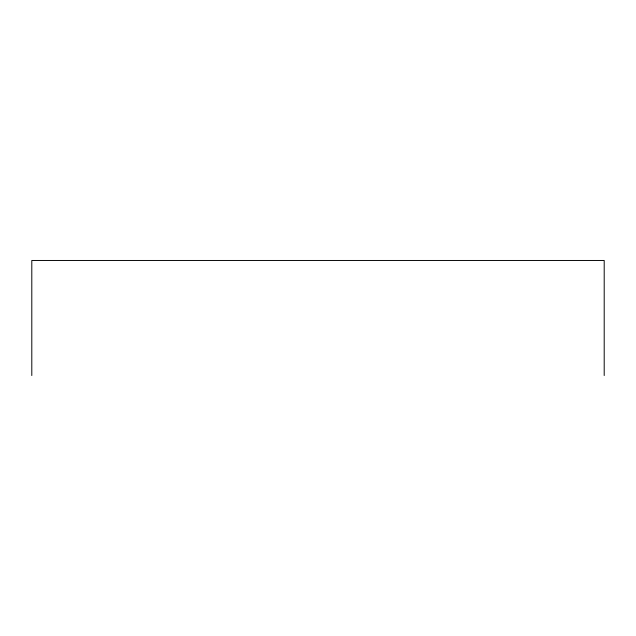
<?xml version="1.0" encoding="UTF-8"?>
<svg xmlns="http://www.w3.org/2000/svg" width="636" height="636" viewBox="0 0 636 636"><rect width="100%" height="100%" fill="white"/><g stroke="black" fill="none" stroke-linecap="round" stroke-linejoin="round"><path stroke-width="0.95" d="M604.2 375.534L604.2 260.466L31.8 260.466L31.8 375.534"/></g></svg>
